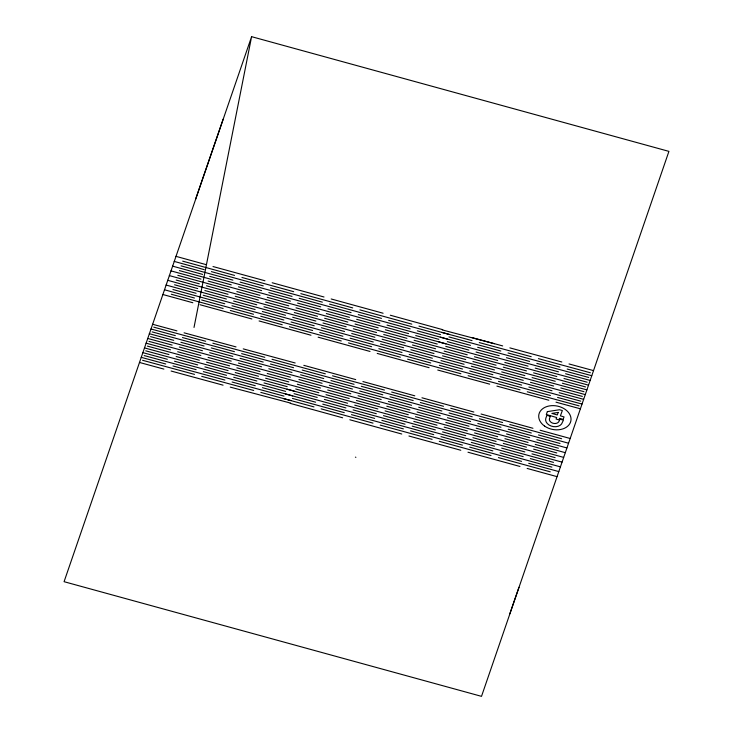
<?xml version="1.0" encoding="UTF-8"?>
<svg xmlns="http://www.w3.org/2000/svg" width="733" height="733" viewBox="0 0 733 733"><rect width="100%" height="100%" fill="white"/><g stroke="black" fill="none" stroke-linecap="round" stroke-linejoin="round"><path stroke-width="1.1" d="M194.016 327.44L251.593 36.668L64.073 581.69L481.508 696.35L668.927 151.374L251.511 36.65M230.272 387.116L290.58 403.086M494.418 343.722L442.356 329.932M518.964 587.307L509.82 613.823M195.491 199.495L223.171 119.177M283.689 398.615L313.981 406.907M285.32 393.887L315.602 402.179M286.942 389.159L317.224 397.451M445.994 343.859L415.712 335.567M447.616 339.159L417.334 330.84M449.237 334.431L418.964 326.112M147.37 346.104L199.321 360.196M145.766 350.832L197.718 364.924M144.172 355.569L196.123 369.661M176.14 356.504L228.091 370.596M174.546 361.241L226.497 375.323M476.065 352.042L528.062 366.152M206.523 362.166L258.474 376.258M474.462 356.769L526.459 370.88M506.439 357.704L558.436 371.823M504.835 362.441L556.833 376.551M536.813 363.376L588.764 377.477M535.209 368.113L587.16 382.214M256.871 380.995L204.874 366.885M533.615 372.85L585.557 386.942M265.621 378.219L318.855 392.741M467.251 354.809L414.09 340.277M355.404 457.163L355.89 457.291M442.714 329.667L390.304 315.227M472.354 337.684L502.664 345.921M509.875 347.882L561.826 362.001M569.028 363.953L593.51 370.605M472.052 340.607L441.797 332.388M479.263 342.568L531.205 356.687M538.416 358.639L590.349 372.758M448.935 336.914L500.822 351.015M508.042 352.976L559.975 367.086M567.186 369.047L591.751 375.717M440.194 337.125L470.504 345.353M477.659 347.305L529.602 361.415M447.341 341.651L499.228 355.743M565.601 373.766L590.129 380.436M438.6 341.853L462.725 348.395M468.845 350.081L462.77 348.413M497.689 360.48L445.746 346.361M563.998 378.503L588.507 385.155M444.143 351.098L496.085 365.217M503.296 367.169L555.238 381.288M562.394 383.231L586.876 389.883M465.712 359.546L412.459 345.005M472.922 361.506L524.865 375.617M532.076 377.577L583.963 391.679M442.549 355.835L494.482 369.945M501.702 371.906L553.635 386.025M560.8 387.968L585.255 394.611M464.108 364.274L410.837 349.733M471.319 366.234L523.261 380.354M530.472 382.314L582.359 396.416M440.945 360.572L492.888 374.682M500.098 376.643L552.031 390.753M559.197 392.705L583.624 399.338M462.514 369.011L409.206 354.46M469.725 370.971L521.658 385.082M528.869 387.042L580.756 401.143M439.342 365.3L491.284 379.419M498.495 381.38L550.437 395.49M557.593 397.433L582.002 404.066M460.91 373.748L407.585 359.179M468.121 375.708L520.063 389.819M527.274 391.779L579.162 405.88M437.748 370.037L489.681 384.147M496.901 386.108L548.834 400.227M555.999 402.17L580.371 408.794M152.546 324.252L176.928 330.867M184.093 332.819L236.026 346.92M243.246 348.881L295.179 362.982M272.016 359.28L325.351 373.83M153.765 327.165L205.652 341.257M212.863 343.218L264.805 357.319M150.925 328.98L175.324 335.604M182.49 337.546L234.432 351.657M241.643 353.618L293.585 367.719M152.162 331.902L204.058 345.994M211.269 347.946L263.211 362.056M270.422 364.017L323.729 378.558M149.303 333.707L173.73 340.341M180.895 342.284L232.828 356.394M240.048 358.345L291.981 372.456M150.567 336.63L202.455 350.722M209.665 352.683L261.608 366.793M268.819 368.745L322.099 383.286M147.672 338.435L172.127 345.078M179.292 347.021L231.234 361.122M238.445 363.082L290.387 377.193M148.964 341.367L200.86 355.459M208.071 357.42L260.013 371.521M267.224 373.482L320.477 388.014M146.05 343.163L170.532 349.806M177.688 351.758L229.631 365.859M236.851 367.819L288.784 381.92M144.428 347.891L168.929 354.543M235.247 372.556L287.189 386.658M264.036 382.938L294.336 391.165M142.798 352.619L167.335 359.28M233.708 377.284L285.595 391.376M292.742 395.902L262.432 387.675M203.334 371.622L255.276 385.723M141.185 357.328L165.74 363.999M172.961 365.959L224.894 380.06M232.114 382.021L284.001 396.113M142.578 360.288L194.52 374.398M201.731 376.359L253.673 390.46M260.838 392.402L291.138 400.639M139.426 362.441L163.908 369.093M171.11 371.035L223.061 385.155M290.222 403.361L342.641 417.792M175.929 256.339L205.808 264.549M213.001 266.537L264.961 280.776M272.172 282.755L324.004 297.002M331.197 298.982L383.102 313.238M182.691 261.15L234.533 275.397M241.945 277.459L293.676 291.679M300.823 293.64L352.72 307.906M359.921 309.885L411.809 324.142M174.188 261.406L204.223 269.662M211.379 271.622L263.266 285.888M270.523 287.895L322.355 302.143M329.557 304.122L381.453 318.388M388.655 320.367L440.496 334.615M181.069 265.877L232.902 280.125M240.112 282.104L292.046 296.398M358.29 314.613L410.187 328.87M172.567 266.134L202.592 274.389M209.748 276.35L261.635 290.616M268.846 292.595L320.733 306.852M379.822 323.116L327.935 308.831M387.024 325.095L438.865 339.342M179.438 270.605L231.28 284.853M238.482 286.832L290.424 301.126M349.467 317.362L297.58 303.077M170.936 270.862L200.97 279.108M208.126 281.078L260.013 295.344M267.215 297.323L319.102 311.58M378.201 327.843L326.313 313.559M385.356 329.786L437.244 344.052M177.817 275.333L229.649 289.581M236.86 291.56L288.793 305.853M296.004 307.833L347.836 322.08M406.934 338.325L355.047 324.05M169.314 275.59L199.339 283.836M206.495 285.806L258.382 300.063M265.593 302.051L317.481 316.308M324.637 318.278L376.524 332.535M383.726 334.514L435.613 348.78M176.186 280.061L228.027 294.309M235.229 296.288L287.116 310.554M294.327 312.533L346.159 326.781M353.37 328.76L405.257 343.026M167.683 280.308L197.718 288.564M204.874 290.534L256.761 304.791M263.962 306.779L315.85 321.036M323.006 323.006L374.893 337.262M382.104 339.242L433.991 353.508M174.564 284.789L226.396 299.037M233.607 301.016L285.494 315.282M292.696 317.261L344.537 331.508M351.739 333.488L403.626 347.744M166.061 285.036L196.087 293.292M203.243 295.262L255.13 309.518M262.341 311.498L314.228 325.764M321.384 327.733L373.271 341.99M380.473 343.969L432.36 358.235M172.933 289.517L224.774 303.764M231.976 305.743L283.863 320.009M291.074 321.989L342.907 336.236M350.117 338.215L402.005 352.472M164.43 289.764L194.465 298.019M201.621 299.989L253.508 314.246M260.71 316.225L312.597 330.491M319.753 332.452L371.64 346.718M378.851 348.697L430.738 362.963M171.311 294.245L223.144 308.492M230.354 310.471L282.242 324.737M289.443 326.716L341.285 340.964M348.487 342.943L400.374 357.2M162.808 294.492L192.834 302.747M199.99 304.717L251.877 318.974M259.088 320.953L310.975 335.219M318.131 337.18L370.018 351.446M377.22 353.425L429.107 367.691M303.819 365.336L355.707 379.584M362.917 381.563L414.805 395.82M421.961 397.781L473.857 412.038M481.059 414.017L532.946 428.274M540.102 430.234L570.137 438.481M332.553 375.809L384.449 390.066M391.651 392.045L443.492 406.284M450.694 408.263L502.591 422.52M509.792 424.499L561.634 438.737M302.198 370.064L354.085 384.312M361.287 386.291L413.183 400.548M420.339 402.509L472.226 416.765M479.437 418.745L531.324 433.001M538.48 434.962L568.515 443.208M330.931 380.537L382.818 394.794M390.029 396.773L441.871 411.011M449.072 412.991L500.96 427.247M508.171 429.226L560.012 443.465M300.567 374.792L352.463 389.04M359.665 391.019L411.561 405.276M418.708 407.236L470.604 421.493M477.806 423.472L529.702 437.729M536.858 439.69L566.884 447.936M329.309 385.265L381.197 399.522M388.398 401.501L440.24 415.739M447.451 417.718L499.338 431.975M506.549 433.954L558.381 448.193M298.945 379.52L350.832 393.768M358.043 395.747L409.93 410.004M417.086 411.964L468.983 426.221M476.184 428.2L528.072 442.457M535.227 444.418L565.262 452.664M327.678 389.993L379.575 404.25M386.777 406.229L438.618 420.467M445.82 422.446L497.716 436.703M504.918 438.682L556.759 452.921M297.323 384.248L349.21 398.495M356.421 400.475L408.308 414.731M415.464 416.692L467.352 430.949M474.563 432.928L526.45 447.176M533.606 449.146L563.64 457.392M377.898 408.959L326.011 394.693M436.996 425.195L385.1 410.92M496.085 441.431L444.152 427.147M503.296 443.41L555.138 457.649M295.692 388.966L347.589 403.223M406.687 419.459L354.745 405.175M413.833 421.42L465.73 435.677M472.932 437.656L524.828 451.904M531.984 453.874L562.009 462.12M376.322 413.705L324.38 399.421M442.576 431.902L494.463 446.159M501.674 448.138L553.507 462.376M294.07 393.676L345.912 407.924M405.056 424.187L353.123 409.903M412.212 426.148L464.108 440.405M471.31 442.384L523.197 456.632M530.353 458.601L560.388 466.848M322.758 404.149L374.645 418.396M433.744 434.651L381.856 420.375M440.945 436.63L492.842 450.887M500.043 452.866L551.885 467.104M292.449 398.404L344.29 412.652M351.492 414.631L403.388 428.878M410.59 430.857L462.431 445.096M469.688 447.112L521.575 461.359M528.731 463.329L558.766 471.576M321.136 408.877L373.024 423.124M380.225 425.103L432.122 439.36M439.278 441.321L491.009 455.532M498.422 457.594L550.263 471.832M349.843 419.771L401.748 434.018M408.941 436.007L460.782 450.245M467.984 452.224L519.954 466.454M527.146 468.433L557.025 476.642M408.556 333.597L356.669 319.322M351.089 312.634L299.201 298.349M435.365 429.923L383.478 415.648M547.359 411.634L546.296 414.53L556.659 417.517L556.09 419.047L558.922 419.853L559.49 418.323L563.136 419.377L564.043 416.912L560.397 415.858L562.348 410.544L559.526 409.729L547.359 411.634M550.346 416.326L549.448 418.699A4.975 3.638 11.2 0 0 552.774 423.17A4.975 3.638 11.2 0 0 558.766 421.777L560.076 419.194L563.439 420.165L561.57 423.976A8.549 6.24 11.2 0 1 551.143 426.047A8.549 6.24 11.2 0 1 545.81 418.241L546.928 415.336L550.346 416.326M558.234 412.422L557.3 414.97L551.867 413.412L558.234 412.422M544.601 426.093A16.318 11.92 11.2 0 0 570.824 421.145A16.318 11.92 11.2 0 0 549.173 405.963A16.318 11.92 11.2 0 0 544.601 426.093"/></g></svg>
